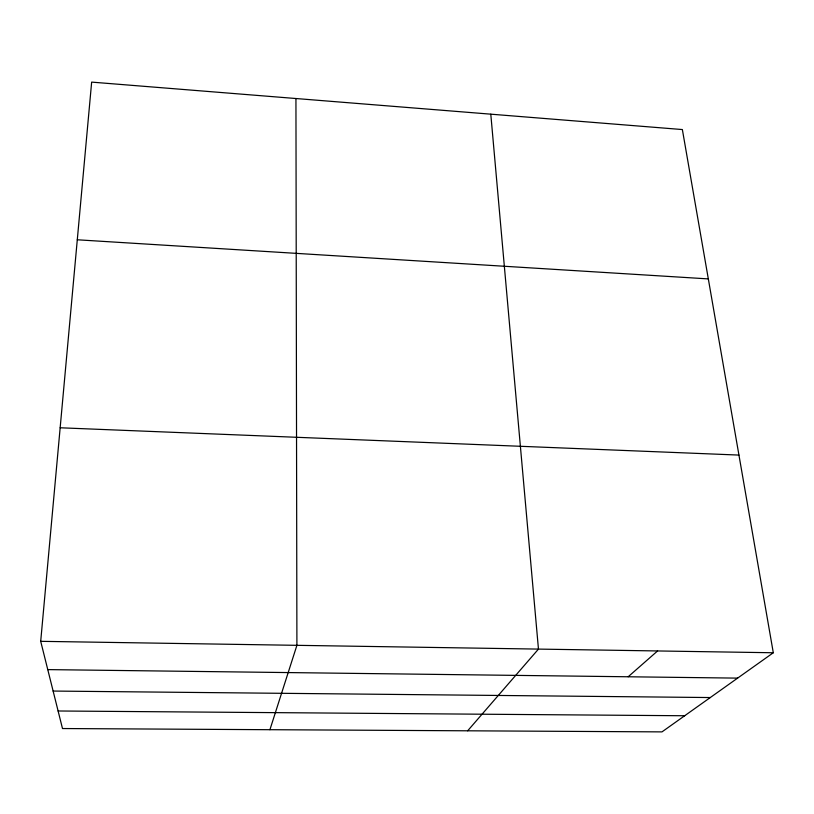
<?xml version="1.0" encoding="UTF-8"?>
<svg xmlns="http://www.w3.org/2000/svg" width="814" height="814" viewBox="0 0 814 814"><rect width="100%" height="100%" fill="white"/><g stroke="black" fill="none" stroke-linecap="round" stroke-linejoin="round"><path stroke-width="1.22" d="M40.7 641.33L91.656 82.112L682.366 129.558L773.3 652.757L661.975 731.888L62.495 728.54L40.7 641.33L773.3 652.757M269.922 729.7L296.907 645.329L295.94 98.525M467.663 730.799L538.461 649.094L490.791 114.174M628.164 676.77L657.59 650.946M58.109 710.988L684.676 715.75M53.124 691.055L710.276 697.547M47.761 669.607L737.606 678.123M60.165 427.777L738.939 455.077M77.289 239.784L708.322 278.907"/></g></svg>
